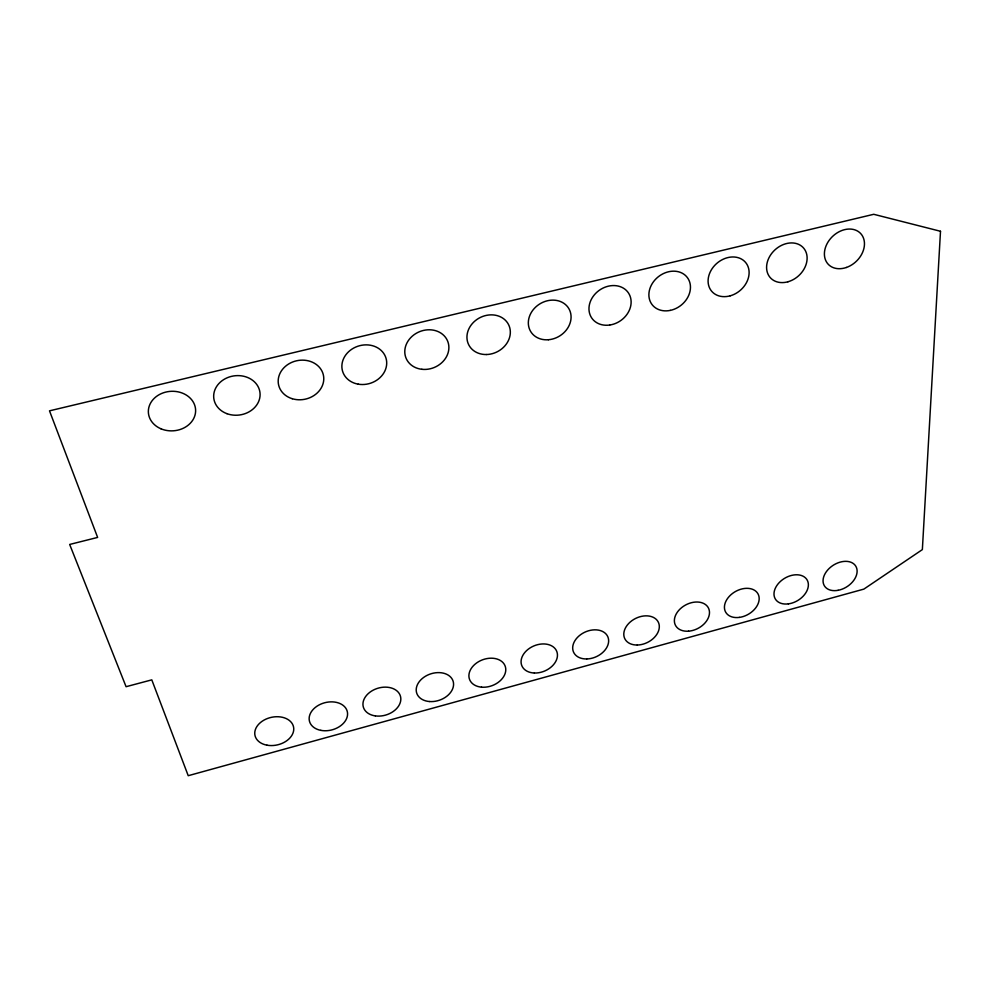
<?xml version="1.0" encoding="UTF-8"?>
<svg xmlns="http://www.w3.org/2000/svg" width="990" height="990" viewBox="0 0 990 990"><rect width="100%" height="100%" fill="white"/><g stroke="black" fill="none" stroke-linecap="round" stroke-linejoin="round"><path stroke-width="1.49" d="M940.5 231.276L922.358 549.611L863.862 589.112L188.224 775.702L151.792 679.858L126.076 686.701L69.671 544.451L97.626 537.422L49.5 410.838L873.737 214.298L940.5 231.276M838.146 590.3A18.513 12.734 -32.7 0 0 855.707 566.057A18.513 12.734 -32.7 0 0 826.39 571.638A18.513 12.734 -32.7 0 0 838.146 590.3M788.387 603.875A18.538 12.907 -31.3 0 0 807.283 580.239A18.538 12.907 -31.3 0 0 777.893 584.112A18.538 12.907 -31.3 0 0 788.387 603.875M739.344 617.401A18.575 13.08 -29.8 0 0 757.932 593.74A18.575 13.08 -29.8 0 0 728.133 597.712A18.575 13.08 -29.8 0 0 739.344 617.401M688.57 631.175A18.624 13.241 -28.2 0 0 708.543 608.219A18.624 13.241 -28.2 0 0 678.67 610.484A18.624 13.241 -28.2 0 0 688.57 631.175M637.288 645.022A18.686 13.39 -26.4 0 0 658.622 622.859A18.686 13.39 -26.4 0 0 628.737 623.428A18.686 13.39 -26.4 0 0 637.288 645.022M586.724 658.956A18.773 13.526 -24.5 0 0 607.823 636.768A18.773 13.526 -24.5 0 0 577.442 637.436A18.773 13.526 -24.5 0 0 586.724 658.956M534.39 673.014A18.884 13.662 -22.6 0 0 556.887 651.729A18.884 13.662 -22.6 0 0 526.507 650.69A18.884 13.662 -22.6 0 0 534.39 673.014M481.511 687.159A19.008 13.773 -20.6 0 0 505.407 666.852A19.008 13.773 -20.6 0 0 475.089 664.141A19.008 13.773 -20.6 0 0 481.511 687.159M429.351 701.526A19.169 13.885 -18.6 0 0 453.111 681.182A19.169 13.885 -18.6 0 0 422.186 678.583A19.169 13.885 -18.6 0 0 429.351 701.526M375.383 715.906A19.33 13.971 -16.7 0 0 400.554 696.626A19.33 13.971 -16.7 0 0 369.728 692.357A19.33 13.971 -16.7 0 0 375.383 715.906M320.834 730.36A19.528 14.046 -14.7 0 0 347.428 712.231A19.528 14.046 -14.7 0 0 316.775 706.34A19.528 14.046 -14.7 0 0 320.834 730.36M160.937 428.781A23.661 19.788 -3.5 0 0 195.612 409.91A23.661 19.788 -3.5 0 0 159.415 394.54A23.661 19.788 -3.5 0 0 160.937 428.781M227.007 413.696A23.265 19.751 -7.4 0 0 260.011 392.919A23.265 19.751 -7.4 0 0 223.616 379.653A23.265 19.751 -7.4 0 0 227.007 413.696M292.26 398.723A22.931 19.676 -12 0 0 323.582 376.138A22.931 19.676 -12 0 0 287.075 365.038A22.931 19.676 -12 0 0 292.26 398.723M358.219 384.17A22.671 19.54 -17.1 0 0 386.013 358.207A22.671 19.54 -17.1 0 0 348.629 351.71A22.671 19.54 -17.1 0 0 358.219 384.17M421.876 369.295A22.473 19.355 -22.3 0 0 447.925 341.859A22.473 19.355 -22.3 0 0 410.714 337.664A22.473 19.355 -22.3 0 0 421.876 369.295M486.276 354.531A22.337 19.132 -27.2 0 0 508.501 324.485A22.337 19.132 -27.2 0 0 471.129 325.067A22.337 19.132 -27.2 0 0 486.276 354.531M548.373 339.743A22.263 18.86 -31.6 0 0 568.854 308.62A22.263 18.86 -31.6 0 0 531.89 311.541A22.263 18.86 -31.6 0 0 548.373 339.743M609.704 325.029A22.226 18.55 -35.2 0 0 628.464 292.966A22.226 18.55 -35.2 0 0 591.958 298.238A22.226 18.55 -35.2 0 0 609.704 325.029M670.304 310.39A22.226 18.228 -38.2 0 0 687.357 277.559A22.226 18.228 -38.2 0 0 651.358 285.132A22.226 18.228 -38.2 0 0 670.304 310.39M730.187 295.824A22.25 17.882 -40.6 0 0 745.532 262.375A22.25 17.882 -40.6 0 0 710.102 272.238A22.25 17.882 -40.6 0 0 730.187 295.824M787.904 281.791A22.287 17.548 -42.4 0 0 803.855 248.366A22.287 17.548 -42.4 0 0 768.797 258.13A22.287 17.548 -42.4 0 0 787.904 281.791M846.388 267.473A22.349 17.201 -43.9 0 0 860.718 233.578A22.349 17.201 -43.9 0 0 826.18 245.582A22.349 17.201 -43.9 0 0 846.388 267.473M266.991 745.185A19.751 14.108 -12.8 0 0 293.56 727.007A19.751 14.108 -12.8 0 0 262.177 721.24A19.751 14.108 -12.8 0 0 266.991 745.185"/></g></svg>
